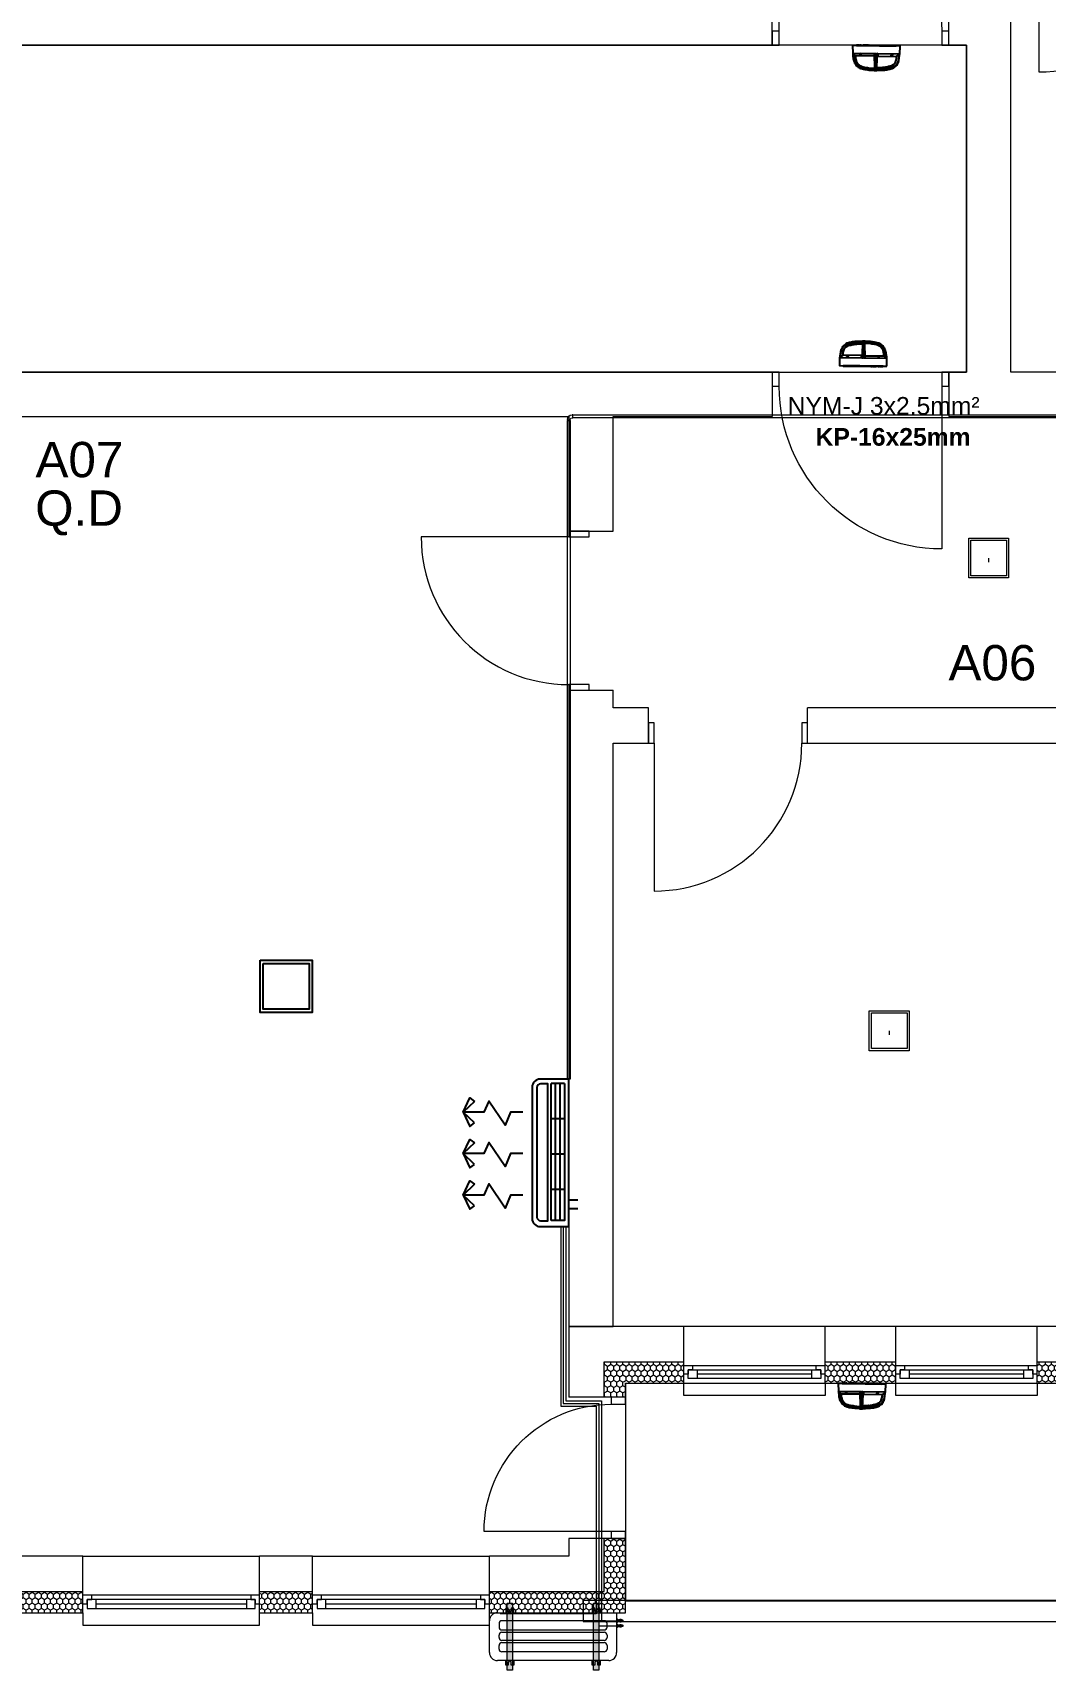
# Model space of a CAD drawing. Header units: feet. Extents: x 2566339 to 2624673, y -122443 to -81443.
# Drawn here: x 2592716 to 2598445, y -109204 to -99938 of the extents above; entities that cross this region are included whole.
import ezdxf

# ---------------------------------------------------------------- set-up
doc = ezdxf.new("R2010")
doc.units = ezdxf.units.FT
doc.header["$MEASUREMENT"] = 0
for name, color, linetype, lineweight in [('00E-Ndriqimi', 5, 'Continuous', 18), ('2DE_PRO_KT', 6, 'Continuous', 15), ('Condensate Pipe', 5, 'Continuous', 5), ('Exterior walls_Pen_No__1', 7, 'Continuous', 5), ('Gas Pipe', 81, 'Continuous', 5), ('Liquid Pipe', 14, 'Continuous', 5)]:
    doc.layers.add(name, color=color, linetype=linetype, lineweight=lineweight)
for name, color, linetype in [('00E-Ndriqimi elektrike', 5, 'Continuous'), ('AIR', 7, 'Continuous'), ('AIR-00', 8, 'Continuous'), ('AIR-03', 30, 'Continuous'), ('Exterior walls', 7, 'Continuous')]:
    doc.layers.add(name, color=color, linetype=linetype)
for name, color, linetype, lineweight, true_color in [('Annotation - Text_Pen_No__82', 7, 'Continuous', 5, 0xaaaaaa), ('ARCHICAD Doors_Pen_No__82', 7, 'Continuous', 5, 0xaaaaaa), ('ARCHICAD Windows_Pen_No__82', 7, 'Continuous', 5, 0xaaaaaa), ('Dimensioning - General_Pen_No__82', 7, 'Continuous', 5, 0xaaaaaa), ('Exterior walls_Pen_No__119', 7, 'Continuous', 5, 0xdecbcb), ('Exterior walls_Pen_No__82', 7, 'Continuous', 5, 0xaaaaaa), ('Structural - Bearing_Pen_No__82', 7, 'Continuous', 5, 0xaaaaaa), ('Text blocks_Pen_No__82', 7, 'Continuous', 5, 0xaaaaaa)]:
    doc.layers.add(name, color=color, linetype=linetype, lineweight=lineweight, true_color=true_color)
doc.styles.add('CP_ATTR', font='arial.ttf')
doc.styles.add('GENERATED_STYLE_1', font='arial.ttf')
doc.styles.add('GENERATED_STYLE_2', font='arialbd.ttf')
pattern_1 = [(90, (2247653.822, -76424.967), (-34.641016, 0), [20, -40]), (90, (2247636.502, -76394.967), (-34.641016, 0), [20, -40]), (150, (2247653.822, -76404.967), (17.320508, 30), [20, -40]), (150, (2247619.18, -76404.967), (17.320508, 30), [20, -40]), (210, (2247653.822, -76424.967), (-17.320508, 30), [20, -40]), (210, (2247619.18, -76424.967), (-17.320508, 30), [20, -40])]

# ---------------------------------------------------------------- blocks, each defined once
blk = doc.blocks.new('Window 22_5')
at = {"layer": 'ARCHICAD Windows_Pen_No__82', "color": 253, "linetype": 'Continuous', "lineweight": 5, "true_color": 0xaaaaaa}
for p, q in [((-500, 50), (-500, 120)), ((-500, 120), (500, 120)), ((500, 120), (500, 50)), ((-500, 50), (-500, 0)), ((-500, 0), (-475, 0)), ((-500, 0), (-500, -50)), ((-500, 0), (-500, -50)), ((-475, 25), (-425, 25)), ((-475, -25), (-475, 25)), ((-475, 0), (-475, -25)), ((-425, 25), (425, 25)), ((-425, 25), (-425, -25)), ((-425, 25), (425, 25)), ((-425, 0), (425, 0)), ((425, -25), (425, 25)), ((425, 25), (475, 25)), ((475, 25), (475, -25)), ((475, -25), (475, 0)), ((475, 0), (500, 0)), ((500, 50), (500, 0)), ((500, 0), (500, -50)), ((500, 0), (500, -50)), ((-450, -50), (-500, -50)), ((-500, -50), (-500, -70)), ((-500, -70), (-500, -270)), ((-475, -25), (-450, -25)), ((-425, -25), (-475, -25)), ((-450, -25), (-450, -50)), ((450, -50), (-450, -50)), ((425, -25), (-425, -25)), ((475, -25), (425, -25)), ((450, -50), (450, -25)), ((450, -25), (475, -25)), ((500, -50), (450, -50)), ((500, -50), (500, -70)), ((500, -70), (500, -270)), ((-500, -270), (500, -270))]:
    blk.add_line(p, q, dxfattribs=at)
blk = doc.blocks.new('Wall_17', base_point=(2592229.8, -108879.2))
at = {"layer": 'Exterior walls_Pen_No__82', "linetype": 'Continuous', "lineweight": 5, "true_color": 0xaaaaaa}
h = blk.add_hatch(dxfattribs=at)
h.set_pattern_fill('STYROFOAM_SM_INSULATION', color=253, style=0, pattern_type=2)
h.set_pattern_definition(pattern_1)
h.paths.add_polyline_path([(2592349.8, -108759.2), (2592229.8, -108879.2), (2592999.8, -108879.2), (2592999.8, -108829.2), (2592999.8, -108779.2), (2592999.8, -108759.2)])
h = blk.add_hatch(dxfattribs=at)
h.set_pattern_fill('STYROFOAM_SM_INSULATION', color=253, style=0, pattern_type=2)
h.set_pattern_definition(pattern_1)
h.paths.add_polyline_path([(2593999.8, -108779.2), (2593999.8, -108829.2), (2593999.8, -108879.2), (2594299.8, -108879.2), (2594299.8, -108829.2), (2594299.8, -108779.2), (2594299.8, -108759.2), (2593999.8, -108759.2)])
h = blk.add_hatch(dxfattribs=at)
h.set_pattern_fill('STYROFOAM_SM_INSULATION', color=253, style=0, pattern_type=2)
h.set_pattern_definition(pattern_1)
h.paths.add_polyline_path([(2595299.8, -108829.2), (2595299.8, -108879.2), (2596069.8, -108879.2), (2595949.8, -108759.2), (2595299.8, -108759.2), (2595299.8, -108779.2)])
at = {"layer": 'Exterior walls_Pen_No__82', "color": 253, "linetype": 'Continuous', "lineweight": 5, "true_color": 0xaaaaaa}
for p, q in [((2592999.8, -108759.2), (2592999.8, -108559.2)), ((2593999.8, -108759.2), (2593999.8, -108559.2)), ((2594299.8, -108759.2), (2594299.8, -108559.2)), ((2595299.8, -108759.2), (2595299.8, -108559.2)), ((2592349.8, -108759.2), (2592999.8, -108759.2)), ((2592999.8, -108779.2), (2592999.8, -108759.2)), ((2592999.8, -108829.2), (2592999.8, -108779.2)), ((2593999.8, -108759.2), (2594299.8, -108759.2)), ((2593999.8, -108779.2), (2593999.8, -108759.2)), ((2593999.8, -108829.2), (2593999.8, -108779.2)), ((2594299.8, -108779.2), (2594299.8, -108759.2)), ((2594299.8, -108829.2), (2594299.8, -108779.2)), ((2595299.8, -108759.2), (2595949.8, -108759.2)), ((2595299.8, -108779.2), (2595299.8, -108759.2)), ((2595299.8, -108829.2), (2595299.8, -108779.2)), ((2592999.8, -108879.2), (2592999.8, -108829.2)), ((2593999.8, -108879.2), (2593999.8, -108829.2)), ((2594299.8, -108879.2), (2594299.8, -108829.2)), ((2595299.8, -108879.2), (2595299.8, -108829.2))]:
    blk.add_line(p, q, dxfattribs=at)
at = {"layer": 'Exterior walls_Pen_No__82', "color": 253, "linetype": 'Continuous', "lineweight": 5, "true_color": 0xaaaaaa, "flags": 128}
for points in [[(2592999.8, -108559.2), (2592549.8, -108559.2)], [(2594299.8, -108559.2), (2593999.8, -108559.2)], [(2595749.8, -108559.2), (2595299.8, -108559.2)], [(2592229.8, -108879.2), (2592999.8, -108879.2)], [(2593999.8, -108879.2), (2594299.8, -108879.2)], [(2595299.8, -108879.2), (2596069.8, -108879.2)]]:
    blk.add_lwpolyline(points, dxfattribs=at)
at = {"layer": 'ARCHICAD Windows_Pen_No__82', "color": 253, "linetype": 'Continuous', "lineweight": 5, "true_color": 0xaaaaaa, "xscale": -1, "zscale": 1000, "rotation": 180}
for p in [(2593499.8, -108829.2), (2594799.8, -108829.2)]:
    blk.add_blockref('Window 22_5', p, dxfattribs=at)
blk = doc.blocks.new('Storefront with Transom 22_2')
at = {"layer": 'ARCHICAD Doors_Pen_No__82', "color": 253, "linetype": 'Continuous', "lineweight": 5, "true_color": 0xaaaaaa}
for p, q in [((360, 0), (360, 720)), ((-400, 40), (-400, 240)), ((400, 40), (400, 240)), ((-400, 0), (-400, 40)), ((-400, -80), (-400, 0)), ((-400, 0), (-360, 0)), ((-400, -80), (-400, 0)), ((-400, -80), (-400, 0)), ((-360, 0), (-360, -80)), ((360, -80), (360, 0)), ((360, 0), (400, 0)), ((400, 0), (400, 40)), ((400, 0), (400, -80)), ((400, -80), (400, 0)), ((400, -80), (400, 0)), ((-360, -80), (-400, -80)), ((400, -80), (360, -80))]:
    blk.add_line(p, q, dxfattribs=at)
blk.add_arc((360, 0), 720, 90, 180, dxfattribs=at)
blk = doc.blocks.new('Wall_18', base_point=(2596069.8, -108879.2))
at = {"layer": 'Exterior walls_Pen_No__82', "linetype": 'Continuous', "lineweight": 5, "true_color": 0xaaaaaa}
h = blk.add_hatch(dxfattribs=at)
h.set_pattern_fill('STYROFOAM_SM_INSULATION', color=253, style=0, pattern_type=2)
h.set_pattern_definition(pattern_1)
h.paths.add_polyline_path([(2595949.8, -107459.2), (2595949.8, -107659.2), (2596069.8, -107659.2), (2596069.8, -107579.2)])
h = blk.add_hatch(dxfattribs=at)
h.set_pattern_fill('STYROFOAM_SM_INSULATION', color=253, style=0, pattern_type=2)
h.set_pattern_definition(pattern_1)
h.paths.add_polyline_path([(2595949.8, -108459.2), (2595949.8, -108759.2), (2596069.8, -108879.2), (2596069.8, -108459.2)])
at = {"layer": 'Exterior walls_Pen_No__82', "color": 253, "linetype": 'Continuous', "lineweight": 5, "true_color": 0xaaaaaa}
for p, q in [((2595949.8, -107659.2), (2595949.8, -107459.2)), ((2595949.8, -107659.2), (2595749.8, -107659.2)), ((2595989.8, -107659.2), (2595949.8, -107659.2)), ((2596069.8, -107659.2), (2595989.8, -107659.2)), ((2595949.8, -108459.2), (2595749.8, -108459.2)), ((2595949.8, -108759.2), (2595949.8, -108459.2)), ((2595989.8, -108459.2), (2595949.8, -108459.2)), ((2596069.8, -108459.2), (2595989.8, -108459.2))]:
    blk.add_line(p, q, dxfattribs=at)
at = {"layer": 'Exterior walls_Pen_No__82', "color": 253, "linetype": 'Continuous', "lineweight": 5, "true_color": 0xaaaaaa, "flags": 128}
for points in [[(2595749.8, -107259.2), (2595749.8, -107659.2)], [(2596069.8, -107659.2), (2596069.8, -107579.2)], [(2595749.8, -108459.2), (2595749.8, -108559.2)], [(2596069.8, -108879.2), (2596069.8, -108459.2)]]:
    blk.add_lwpolyline(points, dxfattribs=at)
at = {"layer": 'ARCHICAD Doors_Pen_No__82', "color": 253, "linetype": 'Continuous', "lineweight": 5, "true_color": 0xaaaaaa, "xscale": -1, "zscale": 1000, "rotation": 90}
blk.add_blockref('Storefront with Transom 22_2', (2595989.8, -108059.2), dxfattribs=at)
blk = doc.blocks.new('Window 22_4')
at = {"layer": 'ARCHICAD Windows_Pen_No__82', "color": 253, "linetype": 'Continuous', "lineweight": 5, "true_color": 0xaaaaaa}
for p, q in [((-400, 50), (-400, 120)), ((-400, 120), (400, 120)), ((400, 120), (400, 50)), ((-400, 50), (-400, 0)), ((-400, 0), (-375, 0)), ((-400, 0), (-400, -50)), ((-400, 0), (-400, -50)), ((-375, 25), (-325, 25)), ((-375, -25), (-375, 25)), ((-375, 0), (-375, -25)), ((-325, 25), (325, 25)), ((-325, 25), (-325, -25)), ((-325, 25), (325, 25)), ((-325, 0), (325, 0)), ((325, -25), (325, 25)), ((325, 25), (375, 25)), ((375, 25), (375, -25)), ((375, -25), (375, 0)), ((375, 0), (400, 0)), ((400, 50), (400, 0)), ((400, 0), (400, -50)), ((400, 0), (400, -50)), ((-350, -50), (-400, -50)), ((-400, -50), (-400, -70)), ((-400, -70), (-400, -270)), ((-375, -25), (-350, -25)), ((-325, -25), (-375, -25)), ((-350, -25), (-350, -50)), ((350, -50), (-350, -50)), ((325, -25), (-325, -25)), ((375, -25), (325, -25)), ((350, -50), (350, -25)), ((350, -25), (375, -25)), ((400, -50), (350, -50)), ((400, -50), (400, -70)), ((400, -70), (400, -270)), ((-400, -270), (400, -270))]:
    blk.add_line(p, q, dxfattribs=at)
blk = doc.blocks.new('Wall_19', base_point=(2596069.8, -107579.2))
at = {"layer": 'Exterior walls_Pen_No__82', "linetype": 'Continuous', "lineweight": 5, "true_color": 0xaaaaaa}
h = blk.add_hatch(dxfattribs=at)
h.set_pattern_fill('STYROFOAM_SM_INSULATION', color=253, style=0, pattern_type=2)
h.set_pattern_definition(pattern_1)
h.paths.add_polyline_path([(2595949.8, -107459.2), (2596069.8, -107579.2), (2596399.8, -107579.2), (2596399.8, -107529.2), (2596399.8, -107479.2), (2596399.8, -107459.2)])
h = blk.add_hatch(dxfattribs=at)
h.set_pattern_fill('STYROFOAM_SM_INSULATION', color=253, style=0, pattern_type=2)
h.set_pattern_definition(pattern_1)
h.paths.add_polyline_path([(2597199.8, -107529.2), (2597199.8, -107579.2), (2597599.8, -107579.2), (2597599.8, -107529.2), (2597599.8, -107479.2), (2597599.8, -107459.2), (2597199.8, -107459.2), (2597199.8, -107479.2)])
h = blk.add_hatch(dxfattribs=at)
h.set_pattern_fill('STYROFOAM_SM_INSULATION', color=253, style=0, pattern_type=2)
h.set_pattern_definition(pattern_1)
h.paths.add_polyline_path([(2598399.8, -107529.2), (2598399.8, -107579.2), (2599649.8, -107579.2), (2599649.8, -107529.2), (2599649.8, -107479.2), (2599649.8, -107459.2), (2598399.8, -107459.2), (2598399.8, -107479.2)])
h = blk.add_hatch(dxfattribs=at)
h.set_pattern_fill('STYROFOAM_SM_INSULATION', color=253, style=0, pattern_type=2)
h.set_pattern_definition(pattern_1)
h.paths.add_polyline_path([(2600449.8, -107529.2), (2600449.8, -107579.2), (2600849.8, -107579.2), (2600849.8, -107529.2), (2600849.8, -107479.2), (2600849.8, -107459.2), (2600449.8, -107459.2), (2600449.8, -107479.2)])
h = blk.add_hatch(dxfattribs=at)
h.set_pattern_fill('STYROFOAM_SM_INSULATION', color=253, style=0, pattern_type=2)
h.set_pattern_definition(pattern_1)
h.paths.add_polyline_path([(2601649.8, -107479.2), (2601649.8, -107529.2), (2601649.8, -107579.2), (2602369.8, -107579.2), (2602249.8, -107459.2), (2601649.8, -107459.2)])
at = {"layer": 'Exterior walls_Pen_No__82', "color": 253, "linetype": 'Continuous', "lineweight": 5, "true_color": 0xaaaaaa}
for p, q in [((2596399.8, -107459.2), (2596399.8, -107259.2)), ((2597199.8, -107459.2), (2597199.8, -107259.2)), ((2597599.8, -107459.2), (2597599.8, -107259.2)), ((2598399.8, -107459.2), (2598399.8, -107259.2)), ((2599649.8, -107459.2), (2599649.8, -107259.2)), ((2600449.8, -107459.2), (2600449.8, -107259.2)), ((2600849.8, -107459.2), (2600849.8, -107259.2)), ((2601649.8, -107459.2), (2601649.8, -107259.2)), ((2595949.8, -107459.2), (2596399.8, -107459.2)), ((2596399.8, -107479.2), (2596399.8, -107459.2)), ((2596399.8, -107529.2), (2596399.8, -107479.2)), ((2597199.8, -107459.2), (2597599.8, -107459.2)), ((2597199.8, -107479.2), (2597199.8, -107459.2)), ((2597199.8, -107529.2), (2597199.8, -107479.2)), ((2597599.8, -107479.2), (2597599.8, -107459.2)), ((2597599.8, -107529.2), (2597599.8, -107479.2)), ((2598399.8, -107459.2), (2599649.8, -107459.2)), ((2598399.8, -107479.2), (2598399.8, -107459.2)), ((2598399.8, -107529.2), (2598399.8, -107479.2)), ((2599649.8, -107479.2), (2599649.8, -107459.2)), ((2599649.8, -107529.2), (2599649.8, -107479.2)), ((2600449.8, -107459.2), (2600849.8, -107459.2)), ((2600449.8, -107479.2), (2600449.8, -107459.2)), ((2600449.8, -107529.2), (2600449.8, -107479.2)), ((2600849.8, -107479.2), (2600849.8, -107459.2)), ((2600849.8, -107529.2), (2600849.8, -107479.2)), ((2601649.8, -107459.2), (2602249.8, -107459.2)), ((2601649.8, -107479.2), (2601649.8, -107459.2)), ((2601649.8, -107529.2), (2601649.8, -107479.2)), ((2596399.8, -107579.2), (2596399.8, -107529.2)), ((2597199.8, -107579.2), (2597199.8, -107529.2)), ((2597599.8, -107579.2), (2597599.8, -107529.2)), ((2598399.8, -107579.2), (2598399.8, -107529.2)), ((2599649.8, -107579.2), (2599649.8, -107529.2)), ((2600449.8, -107579.2), (2600449.8, -107529.2)), ((2600849.8, -107579.2), (2600849.8, -107529.2)), ((2601649.8, -107579.2), (2601649.8, -107529.2))]:
    blk.add_line(p, q, dxfattribs=at)
at = {"layer": 'Exterior walls_Pen_No__82', "color": 253, "linetype": 'Continuous', "lineweight": 5, "true_color": 0xaaaaaa, "flags": 128}
for points in [[(2596399.8, -107259.2), (2595749.8, -107259.2)], [(2597599.8, -107259.2), (2597199.8, -107259.2)], [(2599049.8, -107259.2), (2598399.8, -107259.2)], [(2599649.8, -107259.2), (2599249.8, -107259.2)], [(2600849.8, -107259.2), (2600449.8, -107259.2)], [(2602049.8, -107259.2), (2601649.8, -107259.2)], [(2596069.8, -107579.2), (2596399.8, -107579.2)], [(2597199.8, -107579.2), (2597599.8, -107579.2)], [(2598399.8, -107579.2), (2599649.8, -107579.2)], [(2600449.8, -107579.2), (2600849.8, -107579.2)], [(2601649.8, -107579.2), (2602369.8, -107579.2)]]:
    blk.add_lwpolyline(points, dxfattribs=at)
at = {"layer": 'ARCHICAD Windows_Pen_No__82', "color": 253, "linetype": 'Continuous', "lineweight": 5, "true_color": 0xaaaaaa, "zscale": 1000, "rotation": 180}
for p in [(2596799.8, -107529.2), (2597999.8, -107529.2), (2600049.8, -107529.2), (2601249.8, -107529.2)]:
    blk.add_blockref('Window 22_4', p, dxfattribs=at)
blk = doc.blocks.new('Storefront with Transom 22_3')
at = {"layer": 'ARCHICAD Doors_Pen_No__82', "color": 253, "linetype": 'Continuous', "lineweight": 5, "true_color": 0xaaaaaa}
for p, q in [((460, 0), (460, 920)), ((-500, 0), (-500, 170)), ((500, 0), (500, 170)), ((-500, -80), (-500, 0)), ((-500, 0), (-460, 0)), ((-500, -80), (-500, 0)), ((-500, -80), (-500, 0)), ((-460, 0), (-460, -80)), ((460, -80), (460, 0)), ((460, 0), (500, 0)), ((500, 0), (500, -80)), ((500, -80), (500, 0)), ((500, -80), (500, 0)), ((-460, -80), (-500, -80)), ((500, -80), (460, -80))]:
    blk.add_line(p, q, dxfattribs=at)
blk.add_arc((460, 0), 920, 90, 180, dxfattribs=at)
blk = doc.blocks.new('Wall_21', base_point=(2592549.8, -102109.2))
at = {"layer": 'Exterior walls_Pen_No__82', "color": 253, "linetype": 'Continuous', "lineweight": 5, "true_color": 0xaaaaaa}
for p, q in [((2596899.8, -101859.2), (2596899.8, -101939.2)), ((2597899.8, -101859.2), (2597899.8, -101939.2)), ((2596899.8, -101939.2), (2596899.8, -102109.2)), ((2597899.8, -101939.2), (2597899.8, -102109.2))]:
    blk.add_line(p, q, dxfattribs=at)
at = {"layer": 'Exterior walls_Pen_No__82', "color": 253, "linetype": 'Continuous', "lineweight": 5, "true_color": 0xaaaaaa, "flags": 128}
for points in [[(2596899.8, -101859.2), (2592299.8, -101859.2)], [(2597999.8, -101859.2), (2597899.8, -101859.2)], [(2602049.8, -101859.2), (2598249.8, -101859.2)], [(2592549.8, -102109.2), (2595749.8, -102109.2)], [(2595999.8, -102109.2), (2596899.8, -102109.2)], [(2597899.8, -102109.2), (2600249.8, -102109.2)]]:
    blk.add_lwpolyline(points, dxfattribs=at)
at = {"layer": 'ARCHICAD Doors_Pen_No__82', "color": 253, "linetype": 'Continuous', "lineweight": 5, "true_color": 0xaaaaaa, "xscale": -1, "zscale": 1000, "rotation": 180}
blk.add_blockref('Storefront with Transom 22_3', (2597399.8, -101939.2), dxfattribs=at)
blk = doc.blocks.new('Entrance Door 22')
at = {"layer": 'ARCHICAD Doors_Pen_No__82', "color": 253, "linetype": 'Continuous', "lineweight": 5, "true_color": 0xaaaaaa}
for p, q in [((418, 0), (418, 836)), ((-418, 0), (-450, 0)), ((-450, 0), (-450, -115)), ((-450, 0), (-450, -115)), ((-450, 0), (-450, -115)), ((-418, -115), (-418, 0)), ((450, 0), (418, 0)), ((418, 0), (418, -115)), ((450, -115), (450, 0)), ((450, 0), (450, -115)), ((450, 0), (450, -115)), ((-450, -115), (-418, -115)), ((-450, -115), (-450, -250)), ((418, -115), (450, -115)), ((450, -115), (450, -250))]:
    blk.add_line(p, q, dxfattribs=at)
blk.add_arc((418, 0), 836, 90, 180, dxfattribs=at)
blk = doc.blocks.new('Wall_22', base_point=(2595749.8, -107259.2))
at = {"layer": 'Exterior walls_Pen_No__82', "color": 253, "linetype": 'Continuous', "lineweight": 5, "true_color": 0xaaaaaa}
for p, q in [((2595749.8, -102759.2), (2595864.8, -102759.2)), ((2595864.8, -102759.2), (2595999.8, -102759.2)), ((2595749.8, -103659.2), (2595864.8, -103659.2)), ((2595864.8, -103659.2), (2595999.8, -103659.2))]:
    blk.add_line(p, q, dxfattribs=at)
at = {"layer": 'Exterior walls_Pen_No__82', "color": 253, "linetype": 'Continuous', "lineweight": 5, "true_color": 0xaaaaaa, "flags": 128}
for points in [[(2595749.8, -102109.2), (2595749.8, -102759.2)], [(2595999.8, -102759.2), (2595999.8, -102109.2)], [(2595749.8, -103659.2), (2595749.8, -107259.2)], [(2595999.8, -103759.2), (2595999.8, -103659.2)], [(2595999.8, -107259.2), (2595999.8, -103959.2)], [(2595749.8, -107259.2), (2595999.8, -107259.2)]]:
    blk.add_lwpolyline(points, dxfattribs=at)
at = {"layer": 'ARCHICAD Doors_Pen_No__82', "color": 253, "linetype": 'Continuous', "lineweight": 5, "true_color": 0xaaaaaa, "zscale": 1000, "rotation": 90}
blk.add_blockref('Entrance Door 22', (2595749.8, -103209.2), dxfattribs=at)
blk = doc.blocks.new('Entrance Door 22_3')
at = {"layer": 'ARCHICAD Doors_Pen_No__82', "color": 253, "linetype": 'Continuous', "lineweight": 5, "true_color": 0xaaaaaa}
for p, q in [((418, 0), (418, 836)), ((-450, 0), (-450, 85)), ((-418, 0), (-450, 0)), ((-450, 0), (-450, -115)), ((-450, -115), (-450, 0)), ((-450, -115), (-450, 0)), ((-418, -115), (-418, 0)), ((450, 0), (418, 0)), ((418, 0), (418, -115)), ((450, 0), (450, 85)), ((450, -115), (450, 0)), ((450, -115), (450, 0)), ((450, -115), (450, 0)), ((-450, -115), (-418, -115)), ((418, -115), (450, -115))]:
    blk.add_line(p, q, dxfattribs=at)
blk.add_arc((418, 0), 836, 90, 180, dxfattribs=at)
blk = doc.blocks.new('Entrance Door 22_4')
at = {"layer": 'ARCHICAD Doors_Pen_No__82', "color": 253, "linetype": 'Continuous', "lineweight": 5, "true_color": 0xaaaaaa}
for p, q in [((418, 0), (418, 836)), ((-418, 0), (-450, 0)), ((-450, 0), (-450, -115)), ((-450, 0), (-450, -115)), ((-450, 0), (-450, -115)), ((-418, -115), (-418, 0)), ((450, 0), (418, 0)), ((418, 0), (418, -115)), ((450, -115), (450, 0)), ((450, 0), (450, -115)), ((450, 0), (450, -115)), ((-450, -115), (-418, -115)), ((-450, -115), (-450, -200)), ((418, -115), (450, -115)), ((450, -115), (450, -200))]:
    blk.add_line(p, q, dxfattribs=at)
blk.add_arc((418, 0), 836, 90, 180, dxfattribs=at)
blk = doc.blocks.new('Wall_25', base_point=(2600399.8, -103959.2))
at = {"layer": 'Exterior walls_Pen_No__82', "color": 253, "linetype": 'Continuous', "lineweight": 5, "true_color": 0xaaaaaa}
for p, q in [((2596199.8, -103844.2), (2596199.8, -103759.2)), ((2597099.8, -103844.2), (2597099.8, -103759.2)), ((2599299.8, -103759.2), (2599299.8, -103874.2)), ((2600199.8, -103759.2), (2600199.8, -103874.2)), ((2596199.8, -103959.2), (2596199.8, -103844.2)), ((2597099.8, -103959.2), (2597099.8, -103844.2)), ((2599299.8, -103874.2), (2599299.8, -103959.2)), ((2600199.8, -103874.2), (2600199.8, -103959.2))]:
    blk.add_line(p, q, dxfattribs=at)
at = {"layer": 'Exterior walls_Pen_No__82', "color": 253, "linetype": 'Continuous', "lineweight": 5, "true_color": 0xaaaaaa, "flags": 128}
for points in [[(2596199.8, -103759.2), (2595999.8, -103759.2)], [(2599299.8, -103759.2), (2597099.8, -103759.2)], [(2600249.8, -103759.2), (2600199.8, -103759.2)], [(2595999.8, -103959.2), (2596199.8, -103959.2)], [(2597099.8, -103959.2), (2599049.8, -103959.2)], [(2599249.8, -103959.2), (2599299.8, -103959.2)], [(2600199.8, -103959.2), (2600249.8, -103959.2)]]:
    blk.add_lwpolyline(points, dxfattribs=at)
at = {"layer": 'ARCHICAD Doors_Pen_No__82', "color": 253, "linetype": 'Continuous', "lineweight": 5, "true_color": 0xaaaaaa, "zscale": 1000, "rotation": 180}
for name, p in [('Entrance Door 22_4', (2596649.8, -103959.2)), ('Entrance Door 22_3', (2599749.8, -103874.2))]:
    blk.add_blockref(name, p, dxfattribs=at)
blk = doc.blocks.new('Wall_34', base_point=(2597999.8, -102109.2))
at = {"layer": 'Exterior walls_Pen_No__82', "color": 253, "linetype": 'Continuous', "lineweight": 5, "true_color": 0xaaaaaa, "flags": 128}
for points in [[(2597999.8, -100009.2), (2597999.8, -101859.2)], [(2598249.8, -101859.2), (2598249.8, -100009.2)]]:
    blk.add_lwpolyline(points, dxfattribs=at)
blk = doc.blocks.new('Wall_35', base_point=(2598049.8, -100009.2))
at = {"layer": 'Exterior walls_Pen_No__82', "color": 253, "linetype": 'Continuous', "lineweight": 5, "true_color": 0xaaaaaa}
for p, q in [((2596899.8, -100009.2), (2596899.8, -99929.2)), ((2597899.8, -100009.2), (2597899.8, -99929.2))]:
    blk.add_line(p, q, dxfattribs=at)
at = {"layer": 'Exterior walls_Pen_No__82', "color": 253, "linetype": 'Continuous', "lineweight": 5, "true_color": 0xaaaaaa, "flags": 128}
for points in [[(2591105.6, -100009.2), (2596899.8, -100009.2)], [(2597899.8, -100009.2), (2597999.8, -100009.2)]]:
    blk.add_lwpolyline(points, dxfattribs=at)
at = {"layer": 'ARCHICAD Doors_Pen_No__82', "color": 253, "linetype": 'Continuous', "lineweight": 5, "true_color": 0xaaaaaa, "xscale": -1, "zscale": 1000}
blk.add_blockref('Storefront with Transom 22_3', (2597399.8, -99929.2), dxfattribs=at)
blk = doc.blocks.new('Wall_48', base_point=(2598049.8, -100009.2))
at = {"layer": 'Exterior walls_Pen_No__82', "color": 253, "linetype": 'Continuous', "lineweight": 5, "true_color": 0xaaaaaa, "flags": 128}
for points in [[(2598049.8, -99209.2), (2598049.8, -99759.2)], [(2598249.8, -100009.2), (2598249.8, -99409.2)]]:
    blk.add_lwpolyline(points, dxfattribs=at)
blk = doc.blocks.new('Wall_49', base_point=(2598049.8, -99209.2))
at = {"layer": 'Exterior walls_Pen_No__82', "color": 253, "linetype": 'Continuous', "lineweight": 5, "true_color": 0xaaaaaa}
for p, q in [((2598376.4, -99209.2), (2598376.4, -99324.2)), ((2599276.4, -99209.2), (2599276.4, -99324.2)), ((2598376.4, -99324.2), (2598376.4, -99409.2)), ((2599276.4, -99324.2), (2599276.4, -99409.2))]:
    blk.add_line(p, q, dxfattribs=at)
at = {"layer": 'Exterior walls_Pen_No__82', "color": 253, "linetype": 'Continuous', "lineweight": 5, "true_color": 0xaaaaaa, "flags": 128}
for points in [[(2598376.4, -99209.2), (2598049.8, -99209.2)], [(2599599.8, -99209.2), (2599276.4, -99209.2)], [(2602049.8, -99209.2), (2599799.8, -99209.2)], [(2598249.8, -99409.2), (2598376.4, -99409.2)], [(2599276.4, -99409.2), (2602049.8, -99409.2)]]:
    blk.add_lwpolyline(points, dxfattribs=at)
at = {"layer": 'ARCHICAD Doors_Pen_No__82', "color": 253, "linetype": 'Continuous', "lineweight": 5, "true_color": 0xaaaaaa, "zscale": 1000, "rotation": 180}
blk.add_blockref('Entrance Door 22_3', (2598826.4, -99324.2), dxfattribs=at)
blk = doc.blocks.new('Wall_62', base_point=(2595949.8, -108809.2))
at = {"layer": 'Exterior walls_Pen_No__82', "color": 253, "linetype": 'Continuous', "lineweight": 5, "true_color": 0xaaaaaa, "flags": 128}
for points in [[(2595829.8, -108809.2), (2595829.8, -108929.2)], [(2595949.8, -108809.2), (2595829.8, -108809.2)]]:
    blk.add_lwpolyline(points, dxfattribs=at)
blk = doc.blocks.new('Wall_63', base_point=(2595949.8, -108929.2))
at = {"layer": 'Exterior walls_Pen_No__82', "color": 253, "linetype": 'Continuous', "lineweight": 5, "true_color": 0xaaaaaa, "flags": 128}
for points in [[(2599029.8, -108809.2), (2595949.8, -108809.2)], [(2595829.8, -108929.2), (2599149.8, -108929.2)]]:
    blk.add_lwpolyline(points, dxfattribs=at)
blk = doc.blocks.new('NJS12')
at = {"layer": 'Exterior walls_Pen_No__119', "linetype": 'Continuous', "lineweight": 0, "true_color": 0xeee4e4}
for points in [[(-251.9, 55), (-252, -325), (-282.5, -325), (-282.5, 55)], [(237.5, 55), (237.5, -325), (207, -325), (206.9, 55)]]:
    blk.add_hatch(color=254, dxfattribs=at).paths.add_polyline_path(points)
at = {"color": 3, "lineweight": 13}
for p, q in [((-382.5, -225), (-382.5, -45)), ((-337.5, 0), (337.5, 0)), ((337.5, 0), (337.5, -225)), ((292.5, -270), (-337.5, -270))]:
    blk.add_line(p, q, dxfattribs=at)
at = {"color": 3}
for p, q in [((-328.1, -61.3), (-328.1, -80.8)), ((266.9, -45), (-311.8, -45)), ((283.2, -80.8), (283.2, -61.3)), ((-328.1, -139.5), (-328.1, -126.5)), ((-328.1, -204.8), (-328.1, -185.2)), ((-311.8, -97.1), (266.9, -97.1)), ((-311.8, -110.2), (266.9, -110.2)), ((266.9, -155.8), (-311.8, -155.8)), ((-311.8, -168.9), (266.9, -168.9)), ((283.2, -126.5), (283.2, -139.5)), ((283.2, -185.2), (283.2, -204.8)), ((266.9, -221.1), (-311.8, -221.1))]:
    blk.add_line(p, q, dxfattribs=at)
for points in [[(-244.6, 0), (-244.6, 27.1), (-258.9, 27.1), (-258.9, 11.8, -1), (-275.6, 11.8), (-275.6, 27.1), (-289.9, 27.1), (-289.9, 0)], [(244.9, 0), (244.9, 27.1), (230.6, 27.1), (230.6, 11.8, -1), (213.9, 11.8), (213.9, 27.1), (199.6, 27.1), (199.6, 0)], [(337.5, -35), (341, -35, -0.414214), (343.9, -37.9), (343.9, -51.1, -0.414214), (341, -54), (337.5, -54)], [(337.5, -64), (341, -64, -0.414214), (343.9, -66.9), (343.9, -80.1, -0.414214), (341, -83), (337.5, -83)], [(-244.6, -270), (-244.6, -297.2), (-258.9, -297.2), (-258.9, -281.9, 1), (-275.6, -281.9), (-275.6, -297.2), (-289.9, -297.2), (-289.9, -270)], [(244.9, -270), (244.9, -297.2), (230.6, -297.2), (230.6, -281.9, 1), (213.9, -281.9), (213.9, -297.2), (199.6, -297.2), (199.6, -270)]]:
    blk.add_lwpolyline(points, format="xyb", dxfattribs=at)
for points in [[(343.9, -40.4), (355.9, -40.4), (355.9, -48.6), (343.9, -48.6)], [(343.9, -69.4), (355.9, -69.4), (355.9, -77.6), (343.9, -77.6)], [(355.9, -36.6), (362.7, -36.6), (362.7, -52.4), (355.9, -52.4)], [(355.9, -65.6), (362.7, -65.6), (362.7, -81.4), (355.9, -81.4)]]:
    blk.add_lwpolyline(points, close=True, dxfattribs=at)
for points in [[(362.7, -39.6), (368.9, -39.6, -0.414214), (371.7, -42.4), (371.7, -46.6, -0.414214), (368.9, -49.4), (362.7, -49.4)], [(362.7, -68.6), (368.9, -68.6, -0.414214), (371.7, -71.4), (371.7, -75.6, -0.414214), (368.9, -78.4), (362.7, -78.4)]]:
    blk.add_lwpolyline(points, format="xyb", close=True, dxfattribs=at)
at = {"lineweight": 13}
blk.add_lwpolyline([(237.5, -270), (237.5, -325)], dxfattribs=at)
at = {"color": 3, "lineweight": 13}
for centre, start, end in [((-337.5, -45), 90, 180), ((-337.5, -225), 180, 270), ((292.5, -225), 270, 0)]:
    blk.add_arc(centre, 45, start, end, dxfattribs=at)
at = {"color": 3}
for centre, start, end in [((-311.8, -61.3), 90, 180), ((-311.8, -80.8), 180, 270), ((266.9, -61.3), 0, 90), ((266.9, -80.8), 270, 360), ((-311.8, -126.5), 90, 180), ((-311.8, -139.5), 180, 270), ((-311.8, -185.2), 90, 180), ((266.9, -126.5), 0, 90), ((266.9, -139.5), 270, 360), ((266.9, -185.2), 0, 90), ((-311.8, -204.8), 180, 270), ((266.9, -204.8), 270, 360)]:
    blk.add_arc(centre, 16.3, start, end, dxfattribs=at)
at = {"layer": 'Exterior walls_Pen_No__1', "color": 7, "linetype": 'Continuous', "lineweight": 5, "flags": 128}
for points in [[(-251.9, 55), (-252, -325), (-282.5, -325), (-282.5, 55)], [(237.5, 55), (237.5, -325), (207, -325), (206.9, 55)]]:
    blk.add_lwpolyline(points, close=True, dxfattribs=at)
blk = doc.blocks.new('CARRIER-W18-24 (FCD)')
at = {"layer": 'AIR-00'}
for p, q in [((-0.4747, -0.025), (-0.4747, -0.1)), ((0.3003, -0.05), (-0.4747, -0.05)), ((0.3003, -0.075), (-0.4747, -0.075)), ((-0.2747, -0.025), (-0.2747, -0.1)), ((-0.0747, -0.025), (-0.0747, -0.1)), ((0.1253, -0.025), (0.1253, -0.1)), ((0.3003, -0.1), (-0.4747, -0.1))]:
    blk.add_line(p, q, dxfattribs=at)
for points in [[(-0.4747, -0.025), (0.3003, -0.025), (0.3003, -0.1)], [(-0.3125, -0.2615), (-0.3125, -0.3311), (-0.2389, -0.3603), (-0.3755, -0.4524), (-0.3125, -0.4813), (-0.3125, -0.598)], [(-0.0781, -0.2615), (-0.0781, -0.3311), (-0.0045, -0.3603), (-0.1411, -0.4524), (-0.0781, -0.4813), (-0.0781, -0.598)], [(0.1563, -0.2615), (0.1563, -0.3311), (0.2299, -0.3603), (0.0933, -0.4524), (0.1563, -0.4813), (0.1563, -0.598)]]:
    blk.add_lwpolyline(points, dxfattribs=at)
blk.add_lwpolyline([(-0.4529, -0.1805), (0.2812, -0.1805, 0.414214), (0.3016, -0.1601), (0.3016, -0.1193), (-0.4733, -0.1193), (-0.4733, -0.1601, 0.414214)], format="xyb", close=True, dxfattribs=at)
for points in [[(-0.3734, -0.5351), (-0.3125, -0.598), (-0.3933, -0.5612)], [(-0.2516, -0.5351), (-0.3125, -0.598), (-0.2317, -0.5612)], [(-0.139, -0.5351), (-0.0781, -0.598), (-0.1589, -0.5612)], [(-0.0172, -0.5351), (-0.0781, -0.598), (0.0026, -0.5612)], [(0.0953, -0.5351), (0.1563, -0.598), (0.0755, -0.5612)], [(0.2172, -0.5351), (0.1563, -0.598), (0.237, -0.5612)]]:
    blk.add_lwpolyline(points, close=True, dxfattribs=at)
at = {"layer": 'AIR-03'}
for p, q in [((0.335, 0), (-0.5, 0)), ((-0.5, 0), (-0.5, -0.163)), ((0.185, 0.05), (0.185, 0)), ((0.235, 0.05), (0.235, 0))]:
    blk.add_line(p, q, dxfattribs=at)
blk.add_lwpolyline([(-0.5, 0), (-0.5, -0.163, 0.414214), (-0.455, -0.208), (0.29, -0.208, 0.414214), (0.335, -0.163), (0.335, 0)], format="xyb", dxfattribs=at)
blk = doc.blocks.new('VT-8618W-SQ 18W')
blk.add_line((0, 0), (0, -23.2))
for points in [[(-112.5, 112.5), (112.5, 112.5), (112.5, -112.5), (-112.5, -112.5)], [(-100.9, 100.9), (100.9, 100.9), (100.9, -100.9), (-100.9, -100.9)]]:
    blk.add_lwpolyline(points, close=True)
blk = doc.blocks.new('VT-8624W-SQ 24W')
for points in [[(-147.5, 147.5), (147.5, 147.5), (147.5, -147.5), (-147.5, -147.5)], [(-129.8, 129.8), (129.8, 129.8), (129.8, -129.8), (-129.8, -129.8)]]:
    blk.add_lwpolyline(points, close=True)
blk = doc.blocks.new('Trup ndriques LED 1x12W per montim ne mure mbi derë te baneses')
at = {"layer": '00E-Ndriqimi elektrike', "linetype": 'Continuous', "lineweight": -3}
for points in [[(-3, 146), (-50, 144), (-55, 144), (-60, 144), (-66, 142), (-70, 142), (-76, 141), (-81, 141), (-87, 140), (-91, 139), (-97, 137), (-101, 136), (-106, 133), (-111, 132), (-115, 129), (-119, 126), (-123, 124), (-127, 121), (-131, 115), (-135, 110), (-138, 106), (-141, 100), (-143, 94), (-144, 91), (-144, 87), (-145, 84), (-146, 80), (-148, 76), (-148, 72), (-149, 67), (-149, 64), (-150, 59), (-150, 55), (-151, 50), (-151, 46), (-152, 41), (-152, 36), (-152, 32), (-153, 27), (-153, 22), (-153, 18), (-153, 13), (-155, 10), (-155, 5), (-155, 1), (-155, -4), (-153, -7), (-153, -12), (-153, -18), (-153, -22), (-152, -28), (-152, -34), (-152, -40), (-151, -46), (-151, -51), (-150, -57), (-149, -63), (-149, -67), (-148, -72), (-146, -77), (-146, -81), (-145, -85), (-144, -88), (-143, -92), (-142, -95), (-141, -99), (-140, -102), (-138, -104), (-136, -108), (-133, -112), (-129, -118), (-125, -122), (-120, -126), (-115, -130), (-112, -131), (-110, -132), (-106, -134), (-103, -136), (-99, -137), (-95, -138), (-90, -139), (-85, -139), (-81, -140), (-75, -141), (-69, -141), (-63, -142), (-60, -142), (-57, -142), (-53, -144), (-50, -144), (-3, -145), (-3, -122), (-1, -122), (0, -119), (0, -106), (-1, -104), (-3, -104), (-3, -102), (-1, -102), (0, -101), (0, -89), (-1, -88), (-3, -88), (-3, -87), (-1, -87), (0, -86), (0, -80), (-1, -79), (-3, -79), (-3, -78), (-1, -78), (0, -77), (0, -71), (-1, -70), (-3, -70), (-3, -69), (-1, -69), (0, -67), (0, -61), (-1, -61), (-3, -61), (-3, -58), (0, -58), (0, -57), (0, -55), (0, -54), (0, -46), (-1, -44), (0, -43), (0, 43), (-2, 46), (-3, 46), (-3, 48), (-1, 48), (0, 49), (0, 55), (0, 56), (0, 58), (0, 58), (-3, 58), (-3, 59), (-1, 61), (0, 61), (0, 80), (-1, 81), (-3, 81), (-3, 93), (-1, 93), (0, 93), (0, 100), (-1, 101), (-3, 101), (-3, 104), (-1, 104), (0, 106), (0, 121), (-1, 122), (-3, 122), (-3, 146)], [(-65, 10), (-65, 129), (-50, 144), (-50, 4), (-153, 2)], [(-57, 139), (-59, 139), (-62, 139), (-67, 139), (-72, 139), (-75, 138), (-78, 138), (-82, 137), (-85, 137), (-89, 136), (-93, 134), (-97, 133), (-101, 132), (-106, 130), (-111, 127), (-114, 126), (-118, 124), (-121, 122), (-123, 118), (-126, 116), (-128, 114), (-130, 110), (-133, 108), (-135, 102), (-137, 97), (-138, 93), (-140, 91), (-141, 87), (-142, 84), (-143, 79), (-144, 73), (-145, 67), (-145, 64), (-145, 62), (-146, 58), (-146, 55), (-148, 49), (-148, 43), (-149, 37), (-149, 31), (-149, 25), (-150, 18), (-150, 12), (-150, 5)], [(-66, 130), (-68, 130), (-72, 130), (-75, 130), (-78, 129), (-83, 127), (-89, 126), (-93, 125), (-98, 124), (-103, 123), (-106, 121), (-111, 118), (-113, 116), (-116, 114), (-119, 111), (-121, 109), (-123, 107), (-127, 101), (-130, 96), (-131, 91), (-134, 86), (-134, 84), (-135, 80), (-136, 77), (-137, 72), (-138, 66), (-138, 61), (-140, 57), (-140, 54), (-141, 50), (-141, 47), (-141, 42), (-142, 37), (-142, 33), (-143, 27), (-143, 22), (-143, 18), (-143, 12), (-143, 6)], [(-66, 129), (-68, 127), (-72, 127), (-75, 127), (-78, 126), (-83, 126), (-88, 125), (-93, 123), (-98, 122), (-103, 121), (-106, 118), (-110, 116), (-113, 114), (-115, 112), (-119, 109), (-121, 107), (-122, 104), (-126, 100), (-128, 94), (-130, 89), (-131, 85), (-133, 82), (-134, 79), (-134, 74), (-135, 70), (-136, 65), (-137, 59), (-137, 56), (-137, 52), (-138, 49), (-138, 46), (-140, 41), (-140, 36), (-140, 32), (-141, 28), (-141, 24), (-141, 19), (-141, 14), (-141, 7), (-142, 6), (-143, 6)], [(-67, 10), (-67, 130), (-57, 140), (-50, 144)], [(-52, 101), (-54, 102), (-55, 101), (-58, 100), (-61, 96), (-62, 93), (-61, 92), (-59, 92), (-58, 93), (-54, 97), (-52, 101)], [(-3, 122), (-3, -19), (-3, -122)], [(-155, 5), (-151, 9), (-143, 9), (-141, 9)], [(-50, 4), (-52, 6), (-53, 7), (-55, 9), (-58, 9), (-149, 6), (-151, 5), (-152, 4), (-153, 1), (-153, -1), (-153, -3), (-151, -5), (-149, -5), (-69, -7), (-67, -7), (-66, -10), (-67, -125), (-70, -125), (-74, -124), (-77, -124), (-81, -123), (-87, -122), (-92, -121), (-97, -118), (-101, -117), (-105, -116), (-107, -115), (-110, -112), (-112, -111), (-115, -108), (-119, -104), (-121, -101), (-122, -99), (-125, -95), (-126, -92), (-128, -87), (-129, -82), (-130, -77), (-131, -71), (-133, -65), (-134, -59), (-135, -54), (-136, -48), (-136, -42), (-137, -36), (-137, -32), (-137, -27), (-137, -22), (-138, -19), (-138, -16), (-138, -12), (-138, -7), (-138, -6)], [(-153, 3), (-52, 6)], [(-141, 7), (-55, 10), (-52, 9), (-51, 7), (-50, 4)], [(-3, 73), (0, 73)], [(-153, -2), (-50, -4)], [(-153, -3), (-52, -5)], [(-153, -5), (-151, -9), (-140, -9)], [(-57, -139), (-59, -139), (-62, -139), (-66, -139), (-69, -139), (-73, -138), (-77, -138), (-81, -137), (-85, -136), (-90, -136), (-93, -134), (-98, -132), (-103, -131), (-106, -130), (-111, -127), (-114, -125), (-118, -123), (-121, -121), (-125, -117), (-128, -114), (-130, -109), (-134, -104), (-135, -101), (-137, -99), (-138, -95), (-140, -91), (-141, -87), (-142, -82), (-143, -77), (-144, -72), (-145, -66), (-145, -61), (-146, -55), (-148, -49), (-148, -43), (-149, -37), (-149, -33), (-149, -27), (-150, -22), (-150, -18), (-150, -14), (-150, -11), (-150, -7), (-150, -5)], [(-140, -6), (-140, -10), (-140, -14), (-140, -19), (-140, -25), (-138, -31), (-138, -36), (-137, -42), (-137, -47), (-136, -51), (-136, -56), (-135, -62), (-134, -67), (-133, -73), (-131, -79), (-130, -85), (-129, -91), (-127, -95), (-125, -100), (-121, -104), (-118, -108), (-115, -110), (-112, -112), (-110, -115), (-107, -116), (-104, -118), (-100, -119), (-95, -121), (-89, -123), (-83, -124), (-77, -125), (-72, -126), (-66, -126), (-50, -144)], [(-68, -7), (-58, -7), (-53, -7), (-50, -4), (-50, -144)], [(-50, -4), (-51, -6), (-52, -7), (-55, -10), (-66, -10)], [(-52, -100), (-54, -101), (-57, -100), (-59, -99), (-61, -95), (-62, -93), (-61, -92), (-59, -92), (-57, -93), (-53, -96), (-52, -100)], [(0, -19), (-3, -19)], [(-3, -27), (0, -27)], [(-3, -28), (0, -28)], [(-3, -34), (0, -33)], [(-3, -37), (-2, -37), (-1, -36), (0, -35)], [(-3, -44), (-1, -44)], [(-3, -49), (0, -49)], [(-3, -54), (0, -54)], [(-3, -94), (0, -94)], [(-68, -126), (-68, -127), (-57, -139), (-54, -141), (-52, -144)]]:
    blk.add_lwpolyline(points, dxfattribs=at)
blk = doc.blocks.new('*U130')
for p, q in [((0, -8), (0, 8)), ((0, 8), (3727.1, 8)), ((3727.1, 8), (3727.1, -8)), ((3727.1, -8), (0, -8))]:
    blk.add_line(p, q)
at = {"style": 'CP_ATTR', "flags": 9}
for tag in ['NAME', 'PRODUCER', 'PRODUCT-TYPE', 'ARTICLE', 'FLOW', 'NUMBER', 'SYSTEM', 'FORM', 'SIZE', 'CHARACTER', 'ORDER-NO', 'GROUP', 'OTHER']:
    blk.add_attdef(tag, (0, 0), '', height=0.0001, dxfattribs=at)
blk = doc.blocks.new('*U131')
for p, q in [((0, -8), (0, 8)), ((0, 8), (5, 8)), ((15, 18), (15, 23)), ((15, 23), (31, 23)), ((31, 23), (31, 18)), ((5, -8), (0, -8))]:
    blk.add_line(p, q)
for radius in [26, 10]:
    blk.add_arc((5, 18), radius, 270, 0)
at = {"style": 'CP_ATTR', "flags": 9}
for tag in ['NAME', 'PRODUCER', 'PRODUCT-TYPE', 'ARTICLE', 'FLOW', 'NUMBER', 'SYSTEM', 'FORM', 'SIZE', 'CHARACTER', 'ORDER-NO', 'GROUP', 'OTHER']:
    blk.add_attdef(tag, (0, 0), '', height=0.0001, dxfattribs=at)
blk = doc.blocks.new('*U132')
for p, q in [((0, -8), (0, 8)), ((0, 8), (3397, 8)), ((3397, 8), (3397, -8)), ((3397, -8), (0, -8))]:
    blk.add_line(p, q)
at = {"style": 'CP_ATTR', "flags": 9}
for tag in ['NAME', 'PRODUCER', 'PRODUCT-TYPE', 'ARTICLE', 'FLOW', 'NUMBER', 'SYSTEM', 'FORM', 'SIZE', 'CHARACTER', 'ORDER-NO', 'GROUP', 'OTHER']:
    blk.add_attdef(tag, (0, 0), '', height=0.0001, dxfattribs=at)

msp = doc.modelspace()

# ---------------------------------------------------------------- linework, layer by layer
at = {"layer": 'Condensate Pipe'}
msp.add_lwpolyline([(2595703.4, -106693.9), (2595703.4, -107710.1), (2595903.9, -107710.1), (2595903.9, -108884.7), (2595360.6, -108884.7)], dxfattribs=at)
at = {"layer": 'Exterior walls_Pen_No__82', "color": 253, "linetype": 'Continuous', "lineweight": 5, "true_color": 0xaaaaaa}
for p, q in [((2597999.8, -100009.2), (2584199.8, -100009.2)), ((2597999.8, -100009.2), (2584199.8, -100009.2)), ((2597999.8, -101859.2), (2597999.8, -100009.2)), ((2597999.8, -101859.2), (2597999.8, -100009.2)), ((2592299.8, -101859.2), (2597999.8, -101859.2)), ((2592299.8, -101859.2), (2597999.8, -101859.2))]:
    msp.add_line(p, q, dxfattribs=at)
at = {"layer": 'Gas Pipe'}
msp.add_lwpolyline([(2595718.4, -106693.9), (2595718.4, -107695.1), (2595918.9, -107695.1), (2595918.9, -108952.7), (2596054.4, -108952.7)], dxfattribs=at)
at = {"layer": 'Liquid Pipe'}
msp.add_lwpolyline([(2595733.4, -106693.9), (2595733.4, -107680.1), (2595933.9, -107680.1), (2595933.9, -108923.7), (2596054.4, -108923.7)], dxfattribs=at)
at = {"layer": 'Structural - Bearing_Pen_No__82', "color": 253, "linetype": 'Continuous', "lineweight": 5, "true_color": 0xaaaaaa, "flags": 128}
msp.add_lwpolyline([(2599029.8, -108810.6), (2599029.8, -107582.2), (2596069.8, -107582.2), (2596069.8, -108810.6)], close=True, dxfattribs=at)

# ---------------------------------------------------------------- block references
at = {"layer": '00E-Ndriqimi'}
for p in [(2598124.8, -102911), (2597562.3, -105586)]:
    msp.add_blockref('VT-8618W-SQ 18W', p, dxfattribs=at)
at = {"layer": '00E-Ndriqimi elektrike', "ltscale": 0.015289, "xscale": 0.9245096010064542, "yscale": 0.9245096010064542, "zscale": 0.9245096010064542}
for p, rotation in [((2597489.5, -100009.2), 89.33386968572626), ((2597414.5, -101826.4), 269.3338696857263), ((2597408.5, -107580.9), 89.33386968572626)]:
    msp.add_blockref('Trup ndriques LED 1x12W per montim ne mure mbi derë te baneses', p, dxfattribs=dict(at, rotation=rotation))
at = {"layer": '00E-Ndriqimi elektrike'}
msp.add_blockref('VT-8624W-SQ 24W', (2594149.8, -105334.2), dxfattribs=at)
at = {"layer": '2DE_PRO_KT', "yscale": -1, "zscale": 25, "rotation": 90}
msp.add_blockref('*U131', (2595749.8, -102132.2), dxfattribs=at)
at = {"layer": '2DE_PRO_KT'}
msp.add_blockref('*U132', (2595772.8, -102109.2), dxfattribs=at)
at = {"layer": '2DE_PRO_KT', "rotation": 90}
msp.add_blockref('*U130', (2595749.8, -105859.3), dxfattribs=at)
at = {"layer": 'AIR', "xscale": 999.5108336315826, "yscale": 999.5108336315826, "zscale": 999.5108336315826, "rotation": 270}
msp.add_blockref('CARRIER-W18-24 (FCD)', (2595749.8, -106359.1), dxfattribs=at)
at = {"layer": 'Exterior walls', "color": 253, "lineweight": 5, "true_color": 0xaaaaaa}
for name, p in [('Wall_35', (2598049.8, -100009.2)), ('Wall_48', (2598049.8, -100009.2)), ('Wall_49', (2598049.8, -99209.2)), ('Wall_34', (2597999.8, -102109.2)), ('Wall_21', (2592549.8, -102109.2)), ('Wall_22', (2595749.8, -107259.2)), ('Wall_25', (2600399.8, -103959.2)), ('Wall_18', (2596069.8, -108879.2)), ('Wall_19', (2596069.8, -107579.2)), ('Wall_17', (2592229.8, -108879.2)), ('Wall_62', (2595949.8, -108809.2)), ('Wall_63', (2595949.8, -108929.2))]:
    msp.add_blockref(name, p, dxfattribs=at)
at = {"layer": 'Liquid Pipe', "lineweight": 13}
msp.add_blockref('NJS12', (2595682.7, -108879.2), dxfattribs=at)

# ---------------------------------------------------------------- texts
at = {"layer": 'Annotation - Text_Pen_No__82', "color": 0, "linetype": 'Continuous', "lineweight": 5, "char_height": 100, "attachment_point": 8}
for s, insert, style in [('\\A1;NYM-J 3x2.5mm²', (2597530.9, -102101.2), 'GENERATED_STYLE_1'), ('\\A1;KP-16x25mm', (2597584.5, -102276.7), 'GENERATED_STYLE_2')]:
    msp.add_mtext(s, dxfattribs=dict(at, insert=insert, style=style))
at = {"layer": 'Dimensioning - General_Pen_No__82', "color": 253, "linetype": 'Continuous', "lineweight": 5, "true_color": 0xaaaaaa, "insert": (2592729.8, -102783.1), "char_height": 200, "attachment_point": 7, "style": 'GENERATED_STYLE_1'}
msp.add_mtext('\\A1;Q.D', dxfattribs=at)
at = {"layer": 'Text blocks_Pen_No__82', "color": 253, "linetype": 'Continuous', "lineweight": 5, "true_color": 0xaaaaaa, "char_height": 200, "attachment_point": 1, "style": 'GENERATED_STYLE_1'}
for s, insert in [('\\A1;A07', (2592731.6, -102253.6)), ('\\A1;A06', (2597898, -103403))]:
    msp.add_mtext(s, dxfattribs=dict(at, insert=insert))

doc.saveas('drawing.dxf')
